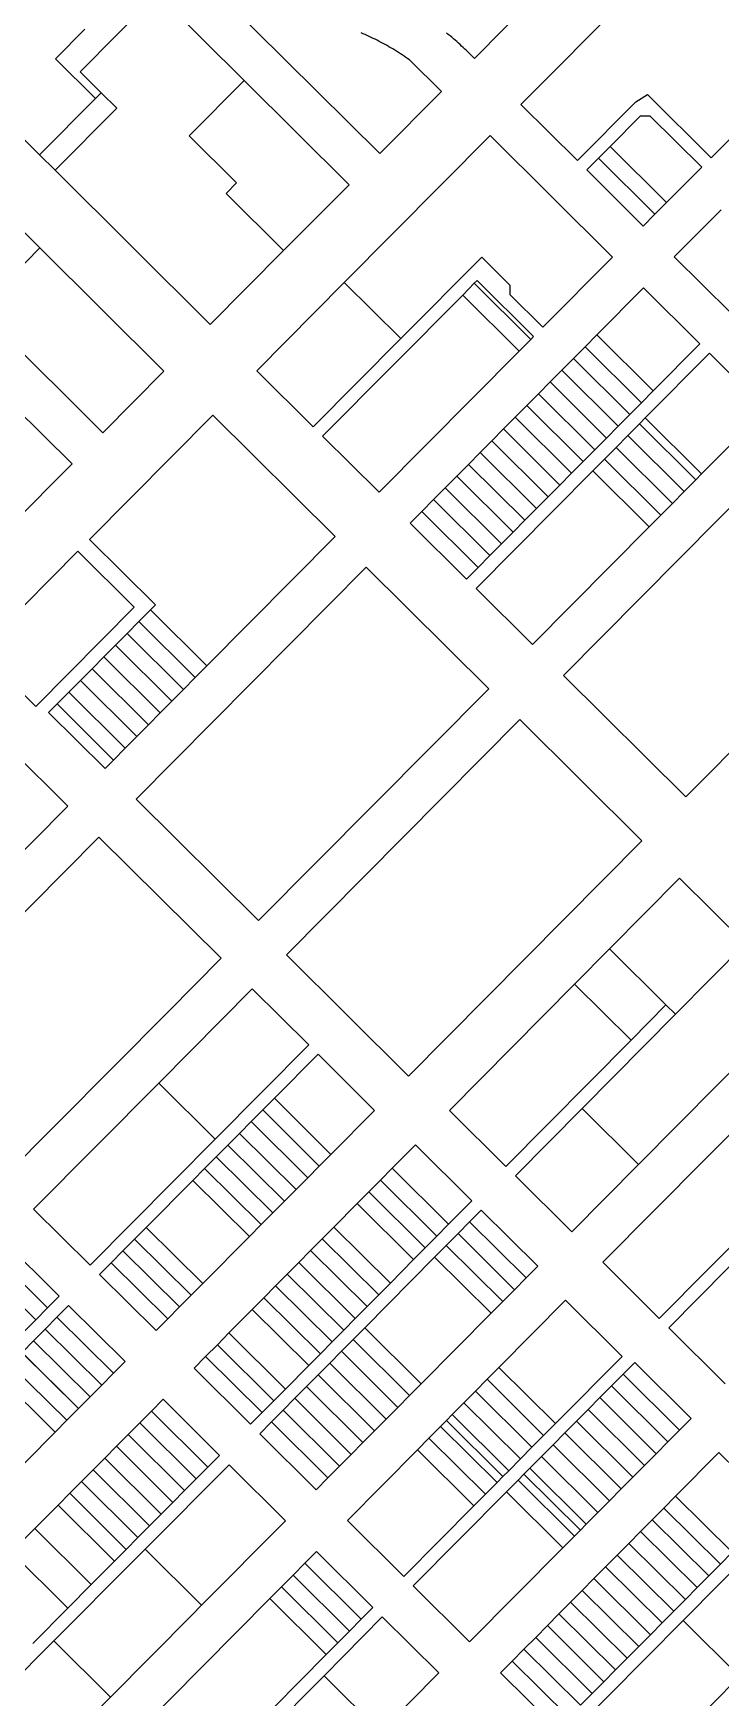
# Model space of a CAD drawing. Header units: inches. Extents: x 486468 to 494399, y 5455955 to 5460553.
# Drawn here: x 491111 to 491427, y 5458472 to 5459236 of the extents above; entities that cross this region are included whole.
import ezdxf

# ---------------------------------------------------------------- set-up
doc = ezdxf.new("R2010")
doc.units = ezdxf.units.IN
doc.header["$MEASUREMENT"] = 0
doc.layers.add('ParcelLines', color=10, linetype='Continuous')

msp = doc.modelspace()

# ---------------------------------------------------------------- linework, layer by layer
at = {"layer": 'ParcelLines', "color": 1}
for p, q in [((491404.78, 5459273.874), (491334.979, 5459203.62)), ((491167.78, 5459254.366), (491132.381, 5459218.715)), ((491207.79, 5459214.628), (491167.78, 5459254.366)), ((491348.049, 5459259.552), (491313.629, 5459224.87)), ((491270.129, 5459181.068), (491198.13, 5459252.568)), ((491121.131, 5459224.665), (491134.53, 5459238.215)), ((491063.831, 5459230.114), (491113.74, 5459180.525)), ((491139.53, 5459206.416), (491121.131, 5459224.665)), ((491283.78, 5459224.119), (491298.48, 5459209.62)), ((491311.429, 5459227.02), (491313.629, 5459224.87)), ((491132.381, 5459218.715), (491142.08, 5459209.016)), ((491422.368, 5459179.203), (491461.03, 5459218.125)), ((491142.08, 5459209.016), (491139.53, 5459206.416)), ((491142.08, 5459209.016), (491149.23, 5459201.966)), ((491182.579, 5459189.217), (491207.79, 5459214.628)), ((491255.979, 5459166.768), (491207.79, 5459214.628)), ((491298.48, 5459209.62), (491270.129, 5459181.068)), ((491387.799, 5459204.902), (491393.159, 5459208.183)), ((491393.159, 5459208.183), (491422.368, 5459179.203)), ((491113.74, 5459180.525), (491139.53, 5459206.416)), ((491149.23, 5459201.966), (491120.88, 5459173.415)), ((491360.928, 5459177.871), (491334.979, 5459203.62)), ((491360.928, 5459177.871), (491387.799, 5459204.902)), ((491375.988, 5459184.362), (491390.017, 5459198.493)), ((491390.017, 5459198.493), (491394.258, 5459198.51)), ((491394.258, 5459198.51), (491418.078, 5459174.872)), ((491204.279, 5459167.617), (491182.579, 5459189.217)), ((491320.878, 5459189.37), (491253.828, 5459121.817)), ((491377.077, 5459133.571), (491320.878, 5459189.37)), ((491370.638, 5459178.962), (491375.988, 5459184.362)), ((491401.968, 5459158.642), (491375.988, 5459184.362)), ((491113.74, 5459180.525), (491120.88, 5459173.415)), ((491365.278, 5459173.571), (491370.638, 5459178.962)), ((491370.638, 5459178.962), (491396.588, 5459153.212)), ((491120.88, 5459173.415), (491192.178, 5459102.565)), ((491391.228, 5459147.821), (491365.278, 5459173.571)), ((491418.078, 5459174.872), (491401.968, 5459158.642)), ((491199.479, 5459162.766), (491204.279, 5459167.617)), ((491225.919, 5459136.527), (491199.479, 5459162.766)), ((491225.919, 5459136.527), (491255.979, 5459166.768)), ((491401.968, 5459158.642), (491396.588, 5459153.212)), ((491405.477, 5459133.671), (491426.978, 5459155.322)), ((491099.61, 5459151.994), (491113.88, 5459137.814)), ((491396.588, 5459153.212), (491391.228, 5459147.821)), ((491113.88, 5459137.814), (491085.779, 5459109.463)), ((491113.88, 5459137.814), (491170.928, 5459081.114)), ((491192.178, 5459102.565), (491225.919, 5459136.527)), ((491279.788, 5459096.107), (491316.978, 5459133.569)), ((491316.978, 5459133.569), (491329.927, 5459120.719)), ((491345.127, 5459101.369), (491377.077, 5459133.571)), ((491431.427, 5459107.921), (491405.477, 5459133.671)), ((491253.828, 5459121.817), (491213.578, 5459081.265)), ((491243.827, 5459051.266), (491308.228, 5459116.119)), ((491253.828, 5459121.817), (491279.788, 5459096.107)), ((491308.228, 5459116.119), (491313.578, 5459121.519)), ((491334.177, 5459090.319), (491308.228, 5459116.119)), ((491313.578, 5459121.519), (491314.878, 5459122.819)), ((491313.578, 5459121.519), (491339.527, 5459095.719)), ((491314.878, 5459122.819), (491340.827, 5459097.019)), ((491329.927, 5459120.719), (491329.977, 5459116.369)), ((491329.977, 5459116.369), (491345.127, 5459101.369)), ((491369.887, 5459097.77), (491391.327, 5459119.371)), ((491391.327, 5459119.371), (491417.277, 5459093.671)), ((491142.828, 5459052.813), (491085.779, 5459109.463)), ((491279.788, 5459096.107), (491239.527, 5459055.515)), ((491339.527, 5459095.719), (491334.177, 5459090.319)), ((491340.827, 5459097.019), (491339.527, 5459095.719)), ((491364.527, 5459092.37), (491369.887, 5459097.77)), ((491395.816, 5459072.03), (491369.887, 5459097.77)), ((491417.277, 5459093.671), (491395.816, 5459072.03)), ((491334.177, 5459090.319), (491269.827, 5459025.466)), ((491353.797, 5459081.559), (491359.167, 5459086.979)), ((491359.167, 5459086.979), (491364.527, 5459092.37)), ((491385.106, 5459061.239), (491359.167, 5459086.979)), ((491364.527, 5459092.37), (491390.456, 5459066.64)), ((491421.627, 5459089.371), (491392.119, 5459059.631)), ((491447.577, 5459063.621), (491421.627, 5459089.371)), ((491170.928, 5459081.114), (491142.828, 5459052.813)), ((491213.578, 5459081.265), (491239.527, 5459055.515)), ((491348.437, 5459076.159), (491353.797, 5459081.559)), ((491353.797, 5459081.559), (491379.746, 5459055.849)), ((491337.726, 5459065.368), (491343.076, 5459070.769)), ((491343.076, 5459070.769), (491348.437, 5459076.159)), ((491343.076, 5459070.769), (491369.016, 5459045.029)), ((491374.376, 5459050.419), (491348.437, 5459076.159)), ((491395.816, 5459072.03), (491390.456, 5459066.64)), ((491128.678, 5459038.513), (491101.959, 5459065.043)), ((491332.346, 5459059.948), (491337.726, 5459065.368)), ((491363.666, 5459039.628), (491337.726, 5459065.368)), ((491390.456, 5459066.64), (491385.106, 5459061.239)), ((491418.071, 5459033.895), (491447.577, 5459063.621)), ((491193.378, 5459060.964), (491136.677, 5459003.812)), ((491249.627, 5459005.166), (491193.378, 5459060.964)), ((491321.637, 5459049.158), (491326.996, 5459054.558)), ((491326.996, 5459054.558), (491332.346, 5459059.948)), ((491352.926, 5459028.818), (491326.996, 5459054.558)), ((491332.346, 5459059.948), (491358.306, 5459034.238)), ((491379.746, 5459055.849), (491374.376, 5459050.419)), ((491385.106, 5459061.239), (491379.746, 5459055.849)), ((491389.437, 5459056.927), (491384.072, 5459051.52)), ((491392.119, 5459059.631), (491389.437, 5459056.927)), ((491415.389, 5459031.192), (491389.437, 5459056.927)), ((491392.119, 5459059.631), (491418.071, 5459033.895)), ((491269.827, 5459025.466), (491243.827, 5459051.266)), ((491316.257, 5459043.738), (491321.637, 5459049.158)), ((491321.637, 5459049.158), (491347.576, 5459023.418)), ((491354.624, 5458941.366), (491461.828, 5459049.472)), ((491374.376, 5459050.419), (491369.016, 5459045.029)), ((491384.072, 5459051.52), (491378.706, 5459046.113)), ((491384.072, 5459051.52), (491410.024, 5459025.787)), ((491310.877, 5459038.317), (491316.257, 5459043.738)), ((491342.226, 5459018.018), (491316.257, 5459043.738)), ((491363.666, 5459039.628), (491358.306, 5459034.238)), ((491369.016, 5459045.029), (491363.666, 5459039.628)), ((491373.341, 5459040.706), (491367.986, 5459035.308)), ((491378.706, 5459046.113), (491373.341, 5459040.706)), ((491373.341, 5459040.706), (491399.295, 5459014.977)), ((491404.659, 5459020.382), (491378.706, 5459046.113)), ((491100.528, 5459010.212), (491128.678, 5459038.513)), ((491300.167, 5459027.527), (491305.517, 5459032.917)), ((491305.517, 5459032.917), (491310.877, 5459038.317)), ((491331.496, 5459007.207), (491305.517, 5459032.917)), ((491310.877, 5459038.317), (491336.866, 5459012.627)), ((491367.976, 5459035.298), (491314.376, 5458981.266)), ((491358.306, 5459034.238), (491352.926, 5459028.818)), ((491393.93, 5459009.573), (491367.976, 5459035.298)), ((491415.389, 5459031.192), (491418.071, 5459033.895)), ((491294.817, 5459022.127), (491300.167, 5459027.527)), ((491300.167, 5459027.527), (491326.116, 5459001.777)), ((491352.926, 5459028.818), (491347.576, 5459023.418)), ((491404.659, 5459020.382), (491410.024, 5459025.787)), ((491410.024, 5459025.787), (491415.389, 5459031.192)), ((491284.077, 5459011.316), (491289.437, 5459016.707)), ((491289.437, 5459016.707), (491294.817, 5459022.127)), ((491289.437, 5459016.707), (491315.406, 5458990.987)), ((491320.756, 5458996.387), (491294.817, 5459022.127)), ((491342.226, 5459018.018), (491336.866, 5459012.627)), ((491347.576, 5459023.418), (491342.226, 5459018.018)), ((491399.295, 5459014.977), (491404.659, 5459020.382)), ((491310.026, 5458985.566), (491284.077, 5459011.316)), ((491336.866, 5459012.627), (491331.496, 5459007.207)), ((491340.325, 5458955.566), (491393.93, 5459009.573)), ((491393.93, 5459009.573), (491399.295, 5459014.977)), ((491136.677, 5459003.812), (491166.976, 5458973.763)), ((491190.636, 5458945.703), (491249.627, 5459005.166)), ((491326.116, 5459001.777), (491320.756, 5458996.387)), ((491331.496, 5459007.207), (491326.116, 5459001.777)), ((491086.127, 5458952.81), (491131.328, 5458998.412)), ((491131.328, 5458998.412), (491157.276, 5458972.662)), ((491320.756, 5458996.387), (491315.406, 5458990.987)), ((491518.078, 5458993.673), (491410.775, 5458885.568)), ((491158.128, 5458884.413), (491263.926, 5458991.016)), ((491263.926, 5458991.016), (491320.176, 5458935.216)), ((491315.406, 5458990.987), (491310.026, 5458985.566)), ((491314.376, 5458981.266), (491340.325, 5458955.566)), ((491112.077, 5458927.062), (491157.276, 5458972.662)), ((491164.686, 5458971.453), (491159.336, 5458966.053)), ((491166.976, 5458973.763), (491164.686, 5458971.453)), ((491164.686, 5458971.453), (491190.636, 5458945.703)), ((491153.956, 5458960.633), (491159.336, 5458966.053)), ((491185.286, 5458940.303), (491159.336, 5458966.053)), ((491148.576, 5458955.213), (491143.226, 5458949.812)), ((491153.956, 5458960.633), (491148.576, 5458955.213)), ((491148.576, 5458955.213), (491174.526, 5458929.463)), ((491179.926, 5458934.913), (491153.956, 5458960.633)), ((491112.077, 5458927.062), (491086.127, 5458952.81)), ((491143.226, 5458949.812), (491137.867, 5458944.422)), ((491169.176, 5458924.063), (491143.226, 5458949.812)), ((491132.497, 5458938.992), (491137.867, 5458944.422)), ((491137.867, 5458944.422), (491163.816, 5458918.673)), ((491179.926, 5458934.913), (491185.286, 5458940.303)), ((491185.286, 5458940.303), (491190.636, 5458945.703)), ((491410.775, 5458885.568), (491354.624, 5458941.366)), ((491127.137, 5458933.602), (491121.787, 5458928.202)), ((491132.497, 5458938.992), (491127.137, 5458933.602)), ((491153.088, 5458907.852), (491127.137, 5458933.602)), ((491132.497, 5458938.992), (491158.466, 5458913.273)), ((491174.526, 5458929.463), (491179.926, 5458934.913)), ((491320.176, 5458935.216), (491214.378, 5458828.664)), ((491121.787, 5458928.202), (491117.927, 5458924.312)), ((491117.927, 5458924.312), (491143.878, 5458898.562)), ((491121.787, 5458928.202), (491147.738, 5458902.452)), ((491169.176, 5458924.063), (491174.526, 5458929.463)), ((491158.466, 5458913.273), (491163.816, 5458918.673)), ((491163.816, 5458918.673), (491169.176, 5458924.063)), ((491227.178, 5458812.964), (491334.426, 5458921.016)), ((491334.426, 5458921.016), (491390.626, 5458865.268)), ((491153.088, 5458907.852), (491158.466, 5458913.273)), ((491126.728, 5458881.212), (491100.778, 5458906.961)), ((491143.878, 5458898.562), (491147.738, 5458902.452)), ((491147.738, 5458902.452), (491153.088, 5458907.852)), ((491093.379, 5458847.611), (491126.728, 5458881.212)), ((491214.378, 5458828.664), (491158.128, 5458884.413)), ((491040.68, 5458765.911), (491141.028, 5458867.062)), ((491141.028, 5458867.062), (491197.229, 5458811.363)), ((491390.626, 5458865.268), (491283.379, 5458757.166)), ((491375.737, 5458815.658), (491407.926, 5458848.118)), ((491407.926, 5458848.118), (491438.187, 5458818.079)), ((491406.028, 5458785.618), (491438.187, 5458818.079)), ((491197.229, 5458811.363), (491172.789, 5458786.753)), ((491283.379, 5458757.166), (491227.178, 5458812.964)), ((491359.648, 5458799.447), (491375.737, 5458815.658)), ((491375.737, 5458815.658), (491401.678, 5458789.918)), ((491168.501, 5458754.01), (491211.479, 5458797.298)), ((491211.479, 5458797.298), (491237.438, 5458771.526)), ((491302.181, 5458741.479), (491359.648, 5458799.447)), ((491385.598, 5458773.698), (491359.648, 5458799.447)), ((491172.789, 5458786.753), (491096.781, 5458710.212)), ((491401.678, 5458789.918), (491385.598, 5458773.698)), ((491464.128, 5458792.32), (491389.069, 5458716.628)), ((491406.028, 5458785.618), (491401.678, 5458789.918)), ((491363.139, 5458742.357), (491406.028, 5458785.618)), ((491237.438, 5458771.526), (491194.457, 5458728.235)), ((491385.598, 5458773.698), (491328.13, 5458715.732)), ((491221.699, 5458747.025), (491241.762, 5458767.233)), ((491241.762, 5458767.233), (491267.698, 5458741.484)), ((491111.033, 5458696.129), (491168.501, 5458754.01)), ((491194.457, 5458728.235), (491168.501, 5458754.01)), ((491372.631, 5458671.66), (491453.709, 5458753.413)), ((491211.041, 5458736.29), (491216.37, 5458741.657)), ((491216.37, 5458741.657), (491221.699, 5458747.025)), ((491216.37, 5458741.657), (491242.296, 5458715.888)), ((491221.699, 5458747.025), (491247.613, 5458721.245)), ((491267.698, 5458741.484), (491247.613, 5458721.245)), ((491328.13, 5458715.732), (491302.181, 5458741.479)), ((491332.479, 5458711.417), (491363.139, 5458742.357)), ((491389.069, 5458716.628), (491363.139, 5458742.357)), ((491205.712, 5458730.923), (491211.041, 5458736.29)), ((491236.979, 5458710.53), (491211.041, 5458736.29)), ((491194.457, 5458728.235), (491137.009, 5458670.374)), ((491194.983, 5458720.116), (491200.348, 5458725.52)), ((491200.348, 5458725.52), (491205.712, 5458730.923)), ((491226.3, 5458699.769), (491200.348, 5458725.52)), ((491205.712, 5458730.923), (491231.662, 5458705.172)), ((491275.829, 5458714.916), (491286.529, 5458725.716)), ((491312.479, 5458699.967), (491286.529, 5458725.716)), ((491479.681, 5458727.674), (491398.587, 5458645.902)), ((491189.618, 5458714.713), (491194.983, 5458720.116)), ((491194.983, 5458720.116), (491220.937, 5458694.365)), ((491247.613, 5458721.245), (491242.296, 5458715.888)), ((491184.253, 5458709.31), (491189.618, 5458714.713)), ((491215.575, 5458688.961), (491189.618, 5458714.713)), ((491236.979, 5458710.53), (491231.662, 5458705.172)), ((491242.296, 5458715.888), (491236.979, 5458710.53)), ((491275.829, 5458714.916), (491270.429, 5458709.466)), ((491301.73, 5458689.116), (491275.829, 5458714.916)), ((491332.479, 5458711.417), (491358.38, 5458685.667)), ((491389.069, 5458716.628), (491358.38, 5458685.667)), ((491162.795, 5458687.696), (491184.253, 5458709.31)), ((491184.253, 5458709.31), (491210.212, 5458683.558)), ((491231.662, 5458705.172), (491226.3, 5458699.769)), ((491265.08, 5458704.066), (491259.731, 5458698.666)), ((491270.429, 5458709.466), (491265.08, 5458704.066)), ((491291.03, 5458678.316), (491265.08, 5458704.066)), ((491270.429, 5458709.466), (491296.38, 5458683.716)), ((491137.009, 5458670.374), (491111.033, 5458696.129)), ((491226.3, 5458699.769), (491220.937, 5458694.365)), ((491259.731, 5458698.666), (491249.031, 5458687.865)), ((491259.731, 5458698.666), (491285.68, 5458672.916)), ((491301.73, 5458689.116), (491312.479, 5458699.967)), ((491311.43, 5458690.267), (491316.78, 5458695.667)), ((491316.78, 5458695.667), (491342.73, 5458669.917)), ((491157.43, 5458682.293), (491162.795, 5458687.696)), ((491162.795, 5458687.696), (491188.762, 5458661.943)), ((491215.575, 5458688.961), (491210.212, 5458683.558)), ((491220.937, 5458694.365), (491215.575, 5458688.961)), ((491249.031, 5458687.865), (491243.681, 5458682.465)), ((491249.031, 5458687.865), (491274.981, 5458662.116)), ((491296.38, 5458683.716), (491301.73, 5458689.116)), ((491306.08, 5458684.866), (491311.43, 5458690.267)), ((491337.38, 5458664.517), (491311.43, 5458690.267)), ((491122.782, 5458656.1), (491096.841, 5458681.823)), ((491152.065, 5458676.89), (491157.43, 5458682.293)), ((491183.399, 5458656.539), (491157.43, 5458682.293)), ((491210.212, 5458683.558), (491188.762, 5458661.943)), ((491243.681, 5458682.465), (491238.311, 5458677.045)), ((491269.631, 5458656.716), (491243.681, 5458682.465)), ((491291.03, 5458678.316), (491296.38, 5458683.716)), ((491300.7, 5458679.436), (491306.08, 5458684.866)), ((491306.08, 5458684.866), (491332, 5458659.087)), ((491402.912, 5458641.61), (491446.986, 5458686.052)), ((491117.42, 5458650.694), (491091.479, 5458676.419)), ((491146.701, 5458671.486), (491152.065, 5458676.89)), ((491152.065, 5458676.89), (491178.037, 5458651.136)), ((491238.311, 5458677.045), (491232.961, 5458671.645)), ((491238.311, 5458677.045), (491264.261, 5458651.296)), ((491263.232, 5458641.616), (491295.35, 5458674.036)), ((491274.981, 5458662.116), (491285.68, 5458672.916)), ((491285.68, 5458672.916), (491291.03, 5458678.316)), ((491295.35, 5458674.036), (491300.7, 5458679.436)), ((491295.35, 5458674.036), (491321.3, 5458648.287)), ((491326.65, 5458653.687), (491300.7, 5458679.436)), ((491086.116, 5458671.014), (491112.059, 5458645.289)), ((491141.336, 5458666.083), (491146.701, 5458671.486)), ((491167.312, 5458640.328), (491141.336, 5458666.083)), ((491172.674, 5458645.732), (491146.701, 5458671.486)), ((491227.581, 5458666.215), (491222.231, 5458660.815)), ((491232.961, 5458671.645), (491227.581, 5458666.215)), ((491227.581, 5458666.215), (491253.532, 5458640.466)), ((491258.882, 5458645.866), (491232.961, 5458671.645)), ((491337.38, 5458664.517), (491332, 5458659.087)), ((491342.73, 5458669.917), (491337.38, 5458664.517)), ((491398.587, 5458645.902), (491372.631, 5458671.66)), ((491183.399, 5458656.539), (491178.037, 5458651.136)), ((491188.762, 5458661.943), (491183.399, 5458656.539)), ((491222.231, 5458660.815), (491216.881, 5458655.415)), ((491248.182, 5458635.065), (491222.231, 5458660.815)), ((491264.261, 5458651.296), (491269.631, 5458656.716)), ((491269.631, 5458656.716), (491274.981, 5458662.116)), ((491332, 5458659.087), (491326.65, 5458653.687)), ((491112.059, 5458645.289), (491117.42, 5458650.694)), ((491117.42, 5458650.694), (491122.782, 5458656.1)), ((491121.747, 5458646.403), (491127.109, 5458651.809)), ((491127.109, 5458651.809), (491153.05, 5458626.086)), ((491178.037, 5458651.136), (491172.674, 5458645.732)), ((491200.812, 5458639.195), (491211.532, 5458650.015)), ((491216.881, 5458655.415), (491211.532, 5458650.015)), ((491237.482, 5458624.265), (491211.532, 5458650.015)), ((491216.881, 5458655.415), (491242.832, 5458629.665)), ((491258.882, 5458645.866), (491264.261, 5458651.296)), ((491326.65, 5458653.687), (491321.3, 5458648.287)), ((491324.901, 5458623.297), (491355.529, 5458654.202)), ((491355.529, 5458654.202), (491381.478, 5458628.454)), ((491106.697, 5458639.884), (491112.059, 5458645.289)), ((491116.385, 5458640.998), (491121.747, 5458646.403)), ((491147.689, 5458620.679), (491121.747, 5458646.403)), ((491172.674, 5458645.732), (491167.312, 5458640.328)), ((491253.532, 5458640.466), (491258.882, 5458645.866)), ((491257.852, 5458636.186), (491263.232, 5458641.616)), ((491263.232, 5458641.616), (491289.152, 5458615.836)), ((491321.3, 5458648.287), (491289.152, 5458615.836)), ((491428.852, 5458615.867), (491402.912, 5458641.61)), ((491111.023, 5458635.592), (491105.706, 5458630.232)), ((491111.023, 5458635.592), (491116.385, 5458640.998)), ((491136.965, 5458609.866), (491111.023, 5458635.592)), ((491116.385, 5458640.998), (491142.327, 5458615.272)), ((491195.462, 5458633.795), (491190.082, 5458628.364)), ((491200.812, 5458639.195), (491195.462, 5458633.795)), ((491195.462, 5458633.795), (491221.382, 5458608.015)), ((491226.762, 5458613.445), (491200.812, 5458639.195)), ((491242.832, 5458629.665), (491248.182, 5458635.065)), ((491248.182, 5458635.065), (491253.532, 5458640.466)), ((491252.482, 5458630.766), (491257.852, 5458636.186)), ((491283.782, 5458610.416), (491257.852, 5458636.186)), ((491105.661, 5458630.186), (491131.604, 5458604.459)), ((491105.706, 5458630.232), (491131.649, 5458604.504)), ((491153.05, 5458626.086), (491147.689, 5458620.679)), ((491190.082, 5458628.364), (491184.732, 5458622.964)), ((491216.032, 5458602.615), (491190.082, 5458628.364)), ((491237.482, 5458624.265), (491242.832, 5458629.665)), ((491247.132, 5458625.365), (491252.482, 5458630.766)), ((491252.482, 5458630.766), (491278.432, 5458605.016)), ((491381.478, 5458628.454), (491350.841, 5458597.557)), ((491094.936, 5458619.375), (491120.88, 5458593.646)), ((491126.242, 5458599.052), (491100.298, 5458624.781)), ((491147.689, 5458620.679), (491142.327, 5458615.272)), ((491184.732, 5458622.964), (491210.682, 5458597.215)), ((491237.482, 5458624.265), (491226.762, 5458613.445)), ((491236.432, 5458614.565), (491241.782, 5458619.965)), ((491241.782, 5458619.965), (491247.132, 5458625.365)), ((491241.782, 5458619.965), (491267.732, 5458594.216)), ((491273.082, 5458599.616), (491247.132, 5458625.365)), ((491324.901, 5458623.297), (491319.551, 5458617.897)), ((491350.841, 5458597.557), (491324.901, 5458623.297)), ((491376.581, 5458614.869), (491381.931, 5458620.269)), ((491381.931, 5458620.269), (491387.28, 5458625.669)), ((491407.881, 5458594.519), (491381.931, 5458620.269)), ((491387.28, 5458625.669), (491413.231, 5458599.919)), ((491142.327, 5458615.272), (491136.965, 5458609.866)), ((491221.382, 5458608.015), (491226.762, 5458613.445)), ((491231.082, 5458609.165), (491236.432, 5458614.565)), ((491262.382, 5458588.816), (491236.432, 5458614.565)), ((491289.152, 5458615.836), (491283.782, 5458610.416)), ((491314.142, 5458612.457), (491308.792, 5458607.056)), ((491319.551, 5458617.897), (491314.142, 5458612.457)), ((491340.081, 5458586.717), (491314.142, 5458612.457)), ((491319.551, 5458617.897), (491345.441, 5458592.107)), ((491371.231, 5458609.469), (491376.581, 5458614.869)), ((491376.581, 5458614.869), (491402.521, 5458589.129)), ((491131.604, 5458604.459), (491126.242, 5458599.052)), ((491131.649, 5458604.504), (491131.604, 5458604.459)), ((491136.965, 5458609.866), (491131.649, 5458604.504)), ((491165.173, 5458603.324), (491159.793, 5458597.904)), ((491170.532, 5458608.714), (491165.173, 5458603.324)), ((491165.173, 5458603.324), (491191.123, 5458577.575)), ((491196.483, 5458582.965), (491170.532, 5458608.714)), ((491216.032, 5458602.615), (491221.382, 5458608.015)), ((491220.332, 5458598.315), (491225.732, 5458603.765)), ((491225.732, 5458603.765), (491231.082, 5458609.165)), ((491251.653, 5458577.986), (491225.732, 5458603.765)), ((491231.082, 5458609.165), (491257.033, 5458583.416)), ((491278.432, 5458605.016), (491273.082, 5458599.616)), ((491283.782, 5458610.416), (491278.432, 5458605.016)), ((491308.792, 5458607.056), (491303.442, 5458601.656)), ((491308.792, 5458607.056), (491334.732, 5458581.317)), ((491360.501, 5458598.648), (491365.851, 5458604.048)), ((491365.851, 5458604.048), (491371.231, 5458609.469)), ((491365.851, 5458604.048), (491391.791, 5458578.309)), ((491397.171, 5458583.729), (491371.231, 5458609.469)), ((491126.242, 5458599.052), (491120.88, 5458593.646)), ((491159.793, 5458597.904), (491154.433, 5458592.514)), ((491185.743, 5458572.154), (491159.793, 5458597.904)), ((491210.682, 5458597.215), (491216.032, 5458602.615)), ((491214.983, 5458592.915), (491220.332, 5458598.315)), ((491220.332, 5458598.315), (491246.283, 5458572.565)), ((491273.082, 5458599.616), (491267.732, 5458594.216)), ((491298.092, 5458596.256), (491292.742, 5458590.856)), ((491300.782, 5458598.966), (491298.092, 5458596.256)), ((491324.033, 5458570.517), (491298.092, 5458596.256)), ((491303.442, 5458601.656), (491300.782, 5458598.966)), ((491300.782, 5458598.966), (491326.692, 5458573.207)), ((491329.382, 5458575.917), (491303.442, 5458601.656)), ((491345.441, 5458592.107), (491350.841, 5458597.557)), ((491355.151, 5458593.248), (491360.501, 5458598.648)), ((491386.441, 5458572.909), (491360.501, 5458598.648)), ((491413.231, 5458599.919), (491407.881, 5458594.519)), ((491120.88, 5458593.646), (491094.072, 5458566.612)), ((491154.433, 5458592.514), (491149.073, 5458587.124)), ((491154.433, 5458592.514), (491180.393, 5458566.764)), ((491240.933, 5458567.165), (491214.983, 5458592.915)), ((491262.382, 5458588.816), (491257.033, 5458583.416)), ((491267.732, 5458594.216), (491262.382, 5458588.816)), ((491292.742, 5458590.856), (491287.392, 5458585.456)), ((491292.742, 5458590.856), (491318.673, 5458565.127)), ((491340.081, 5458586.717), (491345.441, 5458592.107)), ((491344.421, 5458582.428), (491349.801, 5458587.848)), ((491349.801, 5458587.848), (491355.151, 5458593.248)), ((491375.742, 5458562.109), (491349.801, 5458587.848)), ((491355.151, 5458593.248), (491381.091, 5458567.509)), ((491402.521, 5458589.129), (491397.171, 5458583.729)), ((491407.881, 5458594.519), (491402.521, 5458589.129)), ((491143.713, 5458581.734), (491138.333, 5458576.314)), ((491149.073, 5458587.124), (491143.713, 5458581.734)), ((491143.713, 5458581.734), (491169.673, 5458555.974)), ((491175.033, 5458561.364), (491149.073, 5458587.124)), ((491191.123, 5458577.575), (491196.483, 5458582.965)), ((491257.033, 5458583.416), (491251.653, 5458577.986)), ((491287.392, 5458585.456), (491255.233, 5458553.016)), ((491313.293, 5458559.707), (491287.392, 5458585.456)), ((491329.382, 5458575.917), (491334.732, 5458581.317)), ((491334.732, 5458581.317), (491340.081, 5458586.717)), ((491339.072, 5458577.027), (491344.421, 5458582.428)), ((491344.421, 5458582.428), (491370.362, 5458556.688)), ((491397.171, 5458583.729), (491391.791, 5458578.309)), ((491406.091, 5458564.159), (491426.029, 5458584.256)), ((491451.979, 5458558.506), (491426.029, 5458584.256)), ((491138.333, 5458576.314), (491132.973, 5458570.924)), ((491164.293, 5458550.554), (491138.333, 5458576.314)), ((491162.221, 5458539.82), (491200.833, 5458578.665)), ((491185.743, 5458572.154), (491191.123, 5458577.575)), ((491226.783, 5458552.915), (491200.833, 5458578.665)), ((491246.283, 5458572.565), (491240.933, 5458567.165)), ((491251.653, 5458577.986), (491246.283, 5458572.565)), ((491324.033, 5458570.517), (491326.692, 5458573.207)), ((491326.692, 5458573.207), (491329.382, 5458575.917)), ((491333.692, 5458571.607), (491336.382, 5458574.317)), ((491336.382, 5458574.317), (491339.072, 5458577.027)), ((491336.382, 5458574.317), (491362.322, 5458548.578)), ((491365.012, 5458551.288), (491339.072, 5458577.027)), ((491386.441, 5458572.909), (491381.091, 5458567.509)), ((491391.791, 5458578.309), (491386.441, 5458572.909)), ((491127.613, 5458565.534), (491122.233, 5458560.113)), ((491132.973, 5458570.924), (491127.613, 5458565.534)), ((491153.584, 5458539.764), (491127.613, 5458565.534)), ((491132.973, 5458570.924), (491158.933, 5458545.164)), ((491175.033, 5458561.364), (491180.393, 5458566.764)), ((491180.393, 5458566.764), (491185.743, 5458572.154)), ((491285.483, 5458522.966), (491328.343, 5458566.207)), ((491313.293, 5458559.707), (491318.673, 5458565.127)), ((491318.673, 5458565.127), (491324.033, 5458570.517)), ((491328.343, 5458566.207), (491333.692, 5458571.607)), ((491328.343, 5458566.207), (491354.283, 5458540.468)), ((491359.632, 5458545.868), (491333.692, 5458571.607)), ((491381.091, 5458567.509), (491375.742, 5458562.109)), ((491122.233, 5458560.113), (491111.515, 5458549.333)), ((491122.233, 5458560.113), (491148.204, 5458534.344)), ((491169.673, 5458555.974), (491175.033, 5458561.364)), ((491281.133, 5458527.266), (491313.293, 5458559.707)), ((491375.742, 5458562.109), (491370.362, 5458556.688)), ((491400.711, 5458558.729), (491395.362, 5458553.329)), ((491406.091, 5458564.159), (491400.711, 5458558.729)), ((491400.711, 5458558.729), (491426.692, 5458533.01)), ((491432.042, 5458538.41), (491406.091, 5458564.159)), ((491158.933, 5458545.164), (491164.293, 5458550.554)), ((491164.293, 5458550.554), (491169.673, 5458555.974)), ((491188.195, 5458514.077), (491226.783, 5458552.915)), ((491255.233, 5458553.016), (491281.133, 5458527.266)), ((491365.012, 5458551.288), (491362.322, 5458548.578)), ((491370.362, 5458556.688), (491365.012, 5458551.288)), ((491395.362, 5458553.329), (491389.992, 5458547.909)), ((491421.312, 5458527.589), (491395.362, 5458553.329)), ((491456.282, 5458554.22), (491409.532, 5458507.069)), ((491111.515, 5458549.333), (491100.775, 5458538.523)), ((491111.515, 5458549.333), (491137.484, 5458523.564)), ((491153.584, 5458539.764), (491158.933, 5458545.164)), ((491359.632, 5458545.868), (491354.283, 5458540.468)), ((491362.322, 5458548.578), (491359.632, 5458545.868)), ((491384.632, 5458542.519), (491379.282, 5458537.119)), ((491389.992, 5458547.909), (491384.632, 5458542.519)), ((491410.582, 5458516.769), (491384.632, 5458542.519)), ((491389.992, 5458547.909), (491415.962, 5458522.189)), ((491100.775, 5458538.523), (491126.755, 5458512.744)), ((491137.484, 5458523.564), (491148.204, 5458534.344)), ((491148.204, 5458534.344), (491153.584, 5458539.764)), ((491162.221, 5458539.82), (491188.195, 5458514.077)), ((491241.033, 5458538.765), (491235.673, 5458533.375)), ((491266.984, 5458513.016), (491241.033, 5458538.765)), ((491354.283, 5458540.468), (491311.434, 5458497.268)), ((491379.282, 5458537.119), (491373.932, 5458531.719)), ((491379.282, 5458537.119), (491405.232, 5458511.369)), ((491426.692, 5458533.01), (491432.042, 5458538.41)), ((491230.294, 5458527.955), (491224.944, 5458522.555)), ((491235.673, 5458533.375), (491230.294, 5458527.955)), ((491256.244, 5458502.206), (491230.294, 5458527.955)), ((491235.673, 5458533.375), (491261.624, 5458507.626)), ((491373.932, 5458531.719), (491368.583, 5458526.318)), ((491399.852, 5458505.949), (491373.932, 5458531.719)), ((491415.962, 5458522.189), (491421.312, 5458527.589)), ((491421.312, 5458527.589), (491426.692, 5458533.01)), ((491126.755, 5458512.744), (491137.484, 5458523.564)), ((491224.944, 5458522.555), (491219.584, 5458517.165)), ((491224.944, 5458522.555), (491250.894, 5458496.816)), ((491311.434, 5458497.268), (491285.483, 5458522.966)), ((491363.203, 5458520.898), (491357.853, 5458515.498)), ((491368.583, 5458526.318), (491363.203, 5458520.898)), ((491389.153, 5458495.149), (491363.203, 5458520.898)), ((491368.583, 5458526.318), (491394.502, 5458500.549)), ((491410.582, 5458516.769), (491415.962, 5458522.189)), ((491110.655, 5458496.543), (491126.755, 5458512.744)), ((491219.584, 5458517.165), (491139.136, 5458436.164)), ((491245.534, 5458491.416), (491219.584, 5458517.165)), ((491261.624, 5458507.626), (491266.984, 5458513.016)), ((491357.853, 5458515.498), (491352.493, 5458510.108)), ((491357.853, 5458515.498), (491383.804, 5458489.759)), ((491399.852, 5458505.949), (491405.232, 5458511.369)), ((491405.232, 5458511.369), (491410.582, 5458516.769)), ((491244.484, 5458481.715), (491271.284, 5458508.716)), ((491256.244, 5458502.206), (491261.624, 5458507.626)), ((491297.234, 5458482.967), (491271.284, 5458508.716)), ((491347.144, 5458504.708), (491341.794, 5458499.308)), ((491352.493, 5458510.108), (491347.144, 5458504.708)), ((491347.144, 5458504.708), (491373.064, 5458478.939)), ((491378.444, 5458484.359), (491352.493, 5458510.108)), ((491409.532, 5458507.069), (491355.934, 5458453.018)), ((491394.502, 5458500.549), (491399.852, 5458505.949)), ((491409.532, 5458507.069), (491435.493, 5458481.36)), ((491120.325, 5458497.674), (491098.886, 5458476.113)), ((491120.325, 5458497.674), (491146.296, 5458471.904)), ((491245.534, 5458491.416), (491250.894, 5458496.816)), ((491250.894, 5458496.816), (491256.244, 5458502.206)), ((491341.794, 5458499.308), (491336.394, 5458493.858)), ((491367.714, 5458473.538), (491341.794, 5458499.308)), ((491389.153, 5458495.149), (491394.502, 5458500.549)), ((491165.087, 5458410.414), (491245.534, 5458491.416)), ((491331.034, 5458488.468), (491325.684, 5458483.068)), ((491336.394, 5458493.858), (491331.034, 5458488.468)), ((491356.984, 5458462.718), (491331.034, 5458488.468)), ((491336.394, 5458493.858), (491362.334, 5458468.118)), ((491378.444, 5458484.359), (491383.804, 5458489.759)), ((491383.804, 5458489.759), (491389.153, 5458495.149)), ((491244.484, 5458481.715), (491169.437, 5458406.114)), ((491244.484, 5458481.715), (491270.435, 5458455.967)), ((491297.234, 5458482.967), (491270.435, 5458455.967)), ((491325.684, 5458483.068), (491351.634, 5458457.318)), ((491373.064, 5458478.939), (491378.444, 5458484.359)), ((491381.885, 5458427.269), (491435.493, 5458481.36)), ((491362.334, 5458468.118), (491367.714, 5458473.538)), ((491367.714, 5458473.538), (491373.064, 5458478.939)), ((491124.836, 5458450.314), (491146.296, 5458471.904))]:
    msp.add_line(p, q, dxfattribs=at)
for points in [[(491283.78, 5459224.119), (491282.95, 5459224.709), (491282.11, 5459225.299), (491281.27, 5459225.879), (491280.42, 5459226.449), (491279.57, 5459227.009), (491278.71, 5459227.569), (491277.84, 5459228.109), (491276.98, 5459228.649), (491276.1, 5459229.179), (491275.22, 5459229.709), (491274.34, 5459230.219), (491273.46, 5459230.729), (491272.56, 5459231.229), (491271.67, 5459231.719), (491270.77, 5459232.209), (491269.86, 5459232.679), (491268.95, 5459233.149), (491268.04, 5459233.609), (491267.12, 5459234.059), (491266.2, 5459234.499), (491265.28, 5459234.929), (491264.35, 5459235.359), (491263.41, 5459235.779), (491262.48, 5459236.189), (491261.54, 5459236.589)], [(491311.429, 5459227.02), (491310.709, 5459227.73), (491309.979, 5459228.44), (491309.239, 5459229.13), (491308.499, 5459229.83), (491307.759, 5459230.52), (491307.009, 5459231.2), (491306.249, 5459231.88), (491305.489, 5459232.55), (491304.729, 5459233.21), (491303.959, 5459233.87), (491303.179, 5459234.52), (491302.4, 5459235.17), (491301.61, 5459235.81), (491300.82, 5459236.45)], [(491120.325, 5458497.674), (491157.913, 5458535.487), (491162.221, 5458539.82)], [(491146.296, 5458471.904), (491183.874, 5458509.728), (491188.195, 5458514.077)]]:
    msp.add_lwpolyline(points, dxfattribs=at)

doc.saveas('drawing.dxf')
